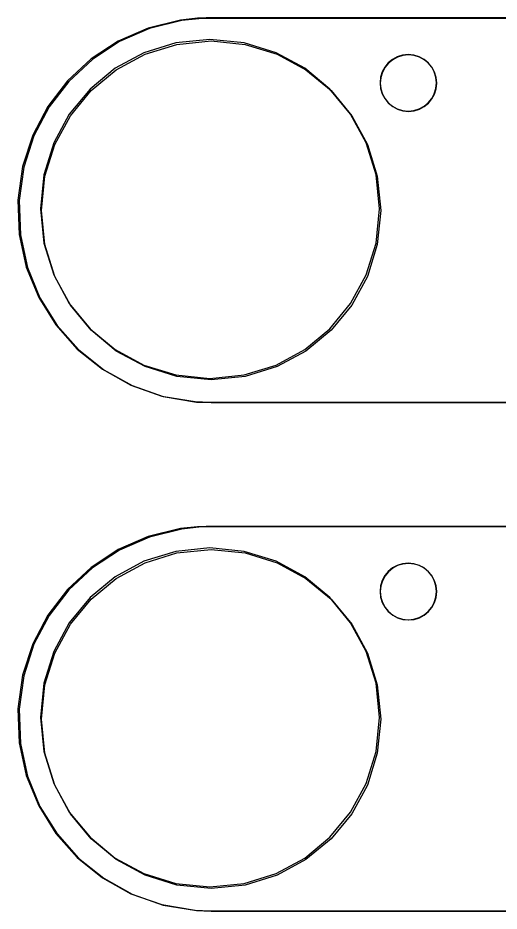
# Model space of a CAD drawing. Extents: x 1 to 47.7, y 0.2 to 35.
# Drawn here: x 14.657 to 15.509, y 11.834 to 13.414 of the extents above; entities that cross this region are included whole.
import ezdxf

# ---------------------------------------------------------------- set-up
doc = ezdxf.new("R2010")
doc.units = 0
doc.header["$MEASUREMENT"] = 0
for name, color, linetype in [('4_1__5U__UP_TO_TWO_IO_BOAR', 7, 'CONTINUOUS'), ('4_2__5U__FRONT_PANEL_W_24_', 7, 'CONTINUOUS'), ('5_1___24__TARGET_LEDS___12', 7, 'CONTINUOUS')]:
    doc.layers.add(name, color=color, linetype=linetype)

msp = doc.modelspace()

# ---------------------------------------------------------------- linework, layer by layer
at = {"layer": '4_1__5U__UP_TO_TWO_IO_BOAR'}
for points in [[(15.5499, 13.4136), (15.3493, 13.4136), (15.2585, 13.4136), (15.1774, 13.4136), (15.1085, 13.4136), (15.0543, 13.4136), (15.0174, 13.4136), (15.0002, 13.4136), (14.9927, 13.4135), (14.9775, 13.4129), (14.9476, 13.4097), (14.8903, 13.3957), (14.8373, 13.3725), (14.7895, 13.341), (14.7477, 13.3021), (14.7129, 13.2567), (14.686, 13.2058), (14.668, 13.1503), (14.6597, 13.0911), (14.662, 13.0304), (14.6746, 12.9726), (14.6965, 12.9189), (14.7269, 12.8703), (14.7648, 12.8276), (14.8093, 12.7917), (14.8595, 12.7637), (14.9144, 12.7443), (14.9732, 12.7346), (14.9995, 12.7336), (15.0137, 12.7336), (15.0479, 12.7336), (15.0998, 12.7336), (15.1667, 12.7336), (15.2462, 12.7336), (15.3358, 12.7336), (15.4329, 12.7336), (15.6397, 12.7336)], [(15.5499, 12.5136), (15.3493, 12.5136), (15.2585, 12.5136), (15.1774, 12.5136), (15.1085, 12.5136), (15.0543, 12.5136), (15.0174, 12.5136), (15.0002, 12.5136), (14.9927, 12.5135), (14.9775, 12.5129), (14.9476, 12.5097), (14.8903, 12.4957), (14.8373, 12.4725), (14.7895, 12.441), (14.7477, 12.4021), (14.7129, 12.3567), (14.686, 12.3058), (14.668, 12.2503), (14.6597, 12.1911), (14.662, 12.1303), (14.6746, 12.0726), (14.6965, 12.0189), (14.7269, 11.9703), (14.7648, 11.9276), (14.8093, 11.8917), (14.8595, 11.8637), (14.9144, 11.8443), (14.9732, 11.8346), (14.9995, 11.8336), (15.0137, 11.8336), (15.0479, 11.8336), (15.0998, 11.8336), (15.1667, 11.8336), (15.2462, 11.8336), (15.3358, 11.8336), (15.4329, 11.8336), (15.6397, 11.8336)]]:
    msp.add_lwpolyline(points, dxfattribs=at)
for points in [[(14.9993, 12.7736), (14.9388, 12.7797), (14.8825, 12.7972), (14.8315, 12.8248), (14.7871, 12.8615), (14.7505, 12.9059), (14.7228, 12.9568), (14.7054, 13.0131), (14.6993, 13.0736), (14.7054, 13.134), (14.7228, 13.1904), (14.7505, 13.2413), (14.7871, 13.2857), (14.8315, 13.3223), (14.8825, 13.35), (14.9388, 13.3675), (14.9993, 13.3736), (15.0597, 13.3675), (15.1161, 13.35), (15.167, 13.3223), (15.2114, 13.2857), (15.2481, 13.2413), (15.2757, 13.1904), (15.2932, 13.134), (15.2993, 13.0736), (15.2932, 13.0131), (15.2757, 12.9568), (15.2481, 12.9059), (15.2114, 12.8615), (15.167, 12.8248), (15.1161, 12.7972), (15.0597, 12.7797)], [(15.3484, 13.2489), (15.3585, 13.25), (15.3679, 13.2529), (15.3764, 13.2575), (15.3838, 13.2636), (15.3899, 13.271), (15.3945, 13.2795), (15.3974, 13.2889), (15.3984, 13.2989), (15.3974, 13.309), (15.3945, 13.3184), (15.3899, 13.3269), (15.3838, 13.3343), (15.3764, 13.3404), (15.3679, 13.345), (15.3585, 13.3479), (15.3484, 13.3489), (15.3383, 13.3479), (15.329, 13.345), (15.3205, 13.3404), (15.3131, 13.3343), (15.307, 13.3269), (15.3024, 13.3184), (15.2995, 13.309), (15.2985, 13.2989), (15.2995, 13.2889), (15.3024, 13.2795), (15.307, 13.271), (15.3131, 13.2636), (15.3205, 13.2575), (15.329, 13.2529), (15.3383, 13.25)], [(14.9993, 11.8736), (14.9388, 11.8797), (14.8825, 11.8972), (14.8315, 11.9248), (14.7871, 11.9615), (14.7505, 12.0058), (14.7228, 12.0568), (14.7054, 12.1131), (14.6993, 12.1736), (14.7054, 12.234), (14.7228, 12.2904), (14.7505, 12.3413), (14.7871, 12.3857), (14.8315, 12.4223), (14.8825, 12.45), (14.9388, 12.4675), (14.9993, 12.4736), (15.0597, 12.4675), (15.1161, 12.45), (15.167, 12.4223), (15.2114, 12.3857), (15.2481, 12.3413), (15.2757, 12.2904), (15.2932, 12.234), (15.2993, 12.1736), (15.2932, 12.1131), (15.2757, 12.0568), (15.2481, 12.0058), (15.2114, 11.9615), (15.167, 11.9248), (15.1161, 11.8972), (15.0597, 11.8797)], [(15.3484, 12.3489), (15.3585, 12.35), (15.3679, 12.3529), (15.3764, 12.3575), (15.3838, 12.3636), (15.3899, 12.371), (15.3945, 12.3795), (15.3974, 12.3889), (15.3984, 12.399), (15.3974, 12.409), (15.3945, 12.4184), (15.3899, 12.4269), (15.3838, 12.4343), (15.3764, 12.4404), (15.3679, 12.445), (15.3585, 12.4479), (15.3484, 12.449), (15.3383, 12.4479), (15.329, 12.445), (15.3205, 12.4404), (15.3131, 12.4343), (15.307, 12.4269), (15.3024, 12.4184), (15.2995, 12.409), (15.2985, 12.399), (15.2995, 12.3889), (15.3024, 12.3795), (15.307, 12.371), (15.3131, 12.3636), (15.3205, 12.3575), (15.329, 12.3529), (15.3383, 12.35)]]:
    msp.add_lwpolyline(points, close=True, dxfattribs=at)
at = {"layer": '4_2__5U__FRONT_PANEL_W_24_'}
for points in [[(15.5477, 13.4144), (15.347, 13.4144), (15.2563, 13.4144), (15.1752, 13.4144), (15.1063, 13.4144), (15.0521, 13.4144), (15.0152, 13.4144), (14.998, 13.4144), (14.9905, 13.4144), (14.9753, 13.4137), (14.9454, 13.4105), (14.8881, 13.3965), (14.8351, 13.3733), (14.7873, 13.3418), (14.7455, 13.3029), (14.7107, 13.2576), (14.6838, 13.2067), (14.6658, 13.1511), (14.6575, 13.0919), (14.6598, 13.0312), (14.6723, 12.9735), (14.6943, 12.9198), (14.7247, 12.8712), (14.7626, 12.8284), (14.8071, 12.7926), (14.8573, 12.7645), (14.9122, 12.7452), (14.9709, 12.7354), (14.9973, 12.7345), (15.0115, 12.7345), (15.0457, 12.7345), (15.0976, 12.7345), (15.1645, 12.7345), (15.244, 12.7345), (15.3336, 12.7345), (15.4307, 12.7345), (15.6375, 12.7345)], [(15.5477, 12.5144), (15.347, 12.5144), (15.2563, 12.5144), (15.1752, 12.5144), (15.1063, 12.5144), (15.0521, 12.5144), (15.0152, 12.5144), (14.998, 12.5144), (14.9905, 12.5144), (14.9753, 12.5137), (14.9454, 12.5105), (14.8881, 12.4965), (14.8351, 12.4733), (14.7873, 12.4418), (14.7455, 12.4029), (14.7107, 12.3576), (14.6838, 12.3067), (14.6658, 12.2511), (14.6575, 12.1919), (14.6598, 12.1312), (14.6723, 12.0734), (14.6943, 12.0198), (14.7247, 11.9711), (14.7626, 11.9284), (14.8071, 11.8926), (14.8573, 11.8645), (14.9122, 11.8452), (14.9709, 11.8354), (14.9973, 11.8344), (15.0115, 11.8344), (15.0457, 11.8344), (15.0976, 11.8344), (15.1645, 11.8344), (15.244, 11.8344), (15.3336, 11.8344), (15.4307, 11.8344), (15.6375, 11.8344)]]:
    msp.add_lwpolyline(points, dxfattribs=at)
for points in [[(14.9973, 12.7764), (15.0578, 12.7825), (15.1141, 12.8), (15.165, 12.8277), (15.2094, 12.8643), (15.2461, 12.9087), (15.2737, 12.9596), (15.2912, 13.016), (15.2973, 13.0764), (15.2912, 13.1369), (15.2737, 13.1932), (15.2461, 13.2441), (15.2094, 13.2885), (15.165, 13.3252), (15.1141, 13.3528), (15.0578, 13.3703), (14.9973, 13.3764), (14.9368, 13.3703), (14.8805, 13.3528), (14.8296, 13.3252), (14.7852, 13.2885), (14.7485, 13.2441), (14.7209, 13.1932), (14.7034, 13.1369), (14.6973, 13.0764), (14.7034, 13.016), (14.7209, 12.9596), (14.7485, 12.9087), (14.7852, 12.8643), (14.8296, 12.8277), (14.8805, 12.8), (14.9368, 12.7825)], [(15.348, 13.2494), (15.3581, 13.2505), (15.3675, 13.2534), (15.376, 13.258), (15.3834, 13.2641), (15.3895, 13.2715), (15.3941, 13.28), (15.397, 13.2894), (15.3981, 13.2994), (15.397, 13.3095), (15.3941, 13.3189), (15.3895, 13.3274), (15.3834, 13.3348), (15.376, 13.3409), (15.3675, 13.3455), (15.3581, 13.3484), (15.348, 13.3494), (15.338, 13.3484), (15.3286, 13.3455), (15.3201, 13.3409), (15.3127, 13.3348), (15.3066, 13.3274), (15.302, 13.3189), (15.2991, 13.3095), (15.2981, 13.2994), (15.2991, 13.2894), (15.302, 13.28), (15.3066, 13.2715), (15.3127, 13.2641), (15.3201, 13.258), (15.3286, 13.2534), (15.338, 13.2505)], [(14.9973, 11.8764), (15.0578, 11.8825), (15.1141, 11.9), (15.165, 11.9276), (15.2094, 11.9643), (15.2461, 12.0087), (15.2737, 12.0596), (15.2912, 12.1159), (15.2973, 12.1764), (15.2912, 12.2369), (15.2737, 12.2932), (15.2461, 12.3441), (15.2094, 12.3885), (15.165, 12.4252), (15.1141, 12.4528), (15.0578, 12.4703), (14.9973, 12.4764), (14.9368, 12.4703), (14.8805, 12.4528), (14.8296, 12.4252), (14.7852, 12.3885), (14.7485, 12.3441), (14.7209, 12.2932), (14.7034, 12.2369), (14.6973, 12.1764), (14.7034, 12.1159), (14.7209, 12.0596), (14.7485, 12.0087), (14.7852, 11.9643), (14.8296, 11.9276), (14.8805, 11.9), (14.9368, 11.8825)], [(15.348, 12.3494), (15.3581, 12.3505), (15.3675, 12.3534), (15.376, 12.358), (15.3834, 12.3641), (15.3895, 12.3715), (15.3941, 12.38), (15.397, 12.3894), (15.3981, 12.3995), (15.397, 12.4095), (15.3941, 12.4189), (15.3895, 12.4274), (15.3834, 12.4348), (15.376, 12.4409), (15.3675, 12.4455), (15.3581, 12.4484), (15.348, 12.4495), (15.338, 12.4484), (15.3286, 12.4455), (15.3201, 12.4409), (15.3127, 12.4348), (15.3066, 12.4274), (15.302, 12.4189), (15.2991, 12.4095), (15.2981, 12.3995), (15.2991, 12.3894), (15.302, 12.38), (15.3066, 12.3715), (15.3127, 12.3641), (15.3201, 12.358), (15.3286, 12.3534), (15.338, 12.3505)]]:
    msp.add_lwpolyline(points, close=True, dxfattribs=at)
at = {"layer": '5_1___24__TARGET_LEDS___12'}
for points in [[(15.5477, 13.4144), (15.347, 13.4144), (15.2563, 13.4144), (15.1752, 13.4144), (15.1063, 13.4144), (15.0521, 13.4144), (15.0152, 13.4144), (14.998, 13.4144), (14.9905, 13.4144), (14.9753, 13.4137), (14.9454, 13.4105), (14.8881, 13.3965), (14.8351, 13.3733), (14.7873, 13.3418), (14.7455, 13.3029), (14.7107, 13.2576), (14.6838, 13.2067), (14.6658, 13.1511), (14.6575, 13.0919), (14.6598, 13.0312), (14.6723, 12.9735), (14.6943, 12.9198), (14.7247, 12.8712), (14.7626, 12.8284), (14.8071, 12.7926), (14.8573, 12.7645), (14.9122, 12.7452), (14.9709, 12.7354), (14.9973, 12.7345), (15.0115, 12.7345), (15.0457, 12.7345), (15.0976, 12.7345), (15.1645, 12.7345), (15.244, 12.7345), (15.3336, 12.7345), (15.4307, 12.7345), (15.6375, 12.7345)], [(15.5477, 12.5144), (15.347, 12.5144), (15.2563, 12.5144), (15.1752, 12.5144), (15.1063, 12.5144), (15.0521, 12.5144), (15.0152, 12.5144), (14.998, 12.5144), (14.9905, 12.5144), (14.9753, 12.5137), (14.9454, 12.5105), (14.8881, 12.4965), (14.8351, 12.4733), (14.7873, 12.4418), (14.7455, 12.4029), (14.7107, 12.3576), (14.6838, 12.3067), (14.6658, 12.2511), (14.6575, 12.1919), (14.6598, 12.1312), (14.6723, 12.0734), (14.6943, 12.0198), (14.7247, 11.9711), (14.7626, 11.9284), (14.8071, 11.8926), (14.8573, 11.8645), (14.9122, 11.8452), (14.9709, 11.8354), (14.9973, 11.8344), (15.0115, 11.8344), (15.0457, 11.8344), (15.0976, 11.8344), (15.1645, 11.8344), (15.244, 11.8344), (15.3336, 11.8344), (15.4307, 11.8344), (15.6375, 11.8344)]]:
    msp.add_lwpolyline(points, dxfattribs=at)
for points in [[(14.9973, 12.7764), (15.0578, 12.7825), (15.1141, 12.8), (15.165, 12.8277), (15.2094, 12.8643), (15.2461, 12.9087), (15.2737, 12.9596), (15.2912, 13.016), (15.2973, 13.0764), (15.2912, 13.1369), (15.2737, 13.1932), (15.2461, 13.2441), (15.2094, 13.2885), (15.165, 13.3252), (15.1141, 13.3528), (15.0578, 13.3703), (14.9973, 13.3764), (14.9368, 13.3703), (14.8805, 13.3528), (14.8296, 13.3252), (14.7852, 13.2885), (14.7485, 13.2441), (14.7209, 13.1932), (14.7034, 13.1369), (14.6973, 13.0764), (14.7034, 13.016), (14.7209, 12.9596), (14.7485, 12.9087), (14.7852, 12.8643), (14.8296, 12.8277), (14.8805, 12.8), (14.9368, 12.7825)], [(15.348, 13.2494), (15.3581, 13.2505), (15.3675, 13.2534), (15.376, 13.258), (15.3834, 13.2641), (15.3895, 13.2715), (15.3941, 13.28), (15.397, 13.2894), (15.3981, 13.2994), (15.397, 13.3095), (15.3941, 13.3189), (15.3895, 13.3274), (15.3834, 13.3348), (15.376, 13.3409), (15.3675, 13.3455), (15.3581, 13.3484), (15.348, 13.3494), (15.338, 13.3484), (15.3286, 13.3455), (15.3201, 13.3409), (15.3127, 13.3348), (15.3066, 13.3274), (15.302, 13.3189), (15.2991, 13.3095), (15.2981, 13.2994), (15.2991, 13.2894), (15.302, 13.28), (15.3066, 13.2715), (15.3127, 13.2641), (15.3201, 13.258), (15.3286, 13.2534), (15.338, 13.2505)], [(14.9973, 11.8764), (15.0578, 11.8825), (15.1141, 11.9), (15.165, 11.9276), (15.2094, 11.9643), (15.2461, 12.0087), (15.2737, 12.0596), (15.2912, 12.1159), (15.2973, 12.1764), (15.2912, 12.2369), (15.2737, 12.2932), (15.2461, 12.3441), (15.2094, 12.3885), (15.165, 12.4252), (15.1141, 12.4528), (15.0578, 12.4703), (14.9973, 12.4764), (14.9368, 12.4703), (14.8805, 12.4528), (14.8296, 12.4252), (14.7852, 12.3885), (14.7485, 12.3441), (14.7209, 12.2932), (14.7034, 12.2369), (14.6973, 12.1764), (14.7034, 12.1159), (14.7209, 12.0596), (14.7485, 12.0087), (14.7852, 11.9643), (14.8296, 11.9276), (14.8805, 11.9), (14.9368, 11.8825)], [(15.348, 12.3494), (15.3581, 12.3505), (15.3675, 12.3534), (15.376, 12.358), (15.3834, 12.3641), (15.3895, 12.3715), (15.3941, 12.38), (15.397, 12.3894), (15.3981, 12.3995), (15.397, 12.4095), (15.3941, 12.4189), (15.3895, 12.4274), (15.3834, 12.4348), (15.376, 12.4409), (15.3675, 12.4455), (15.3581, 12.4484), (15.348, 12.4495), (15.338, 12.4484), (15.3286, 12.4455), (15.3201, 12.4409), (15.3127, 12.4348), (15.3066, 12.4274), (15.302, 12.4189), (15.2991, 12.4095), (15.2981, 12.3995), (15.2991, 12.3894), (15.302, 12.38), (15.3066, 12.3715), (15.3127, 12.3641), (15.3201, 12.358), (15.3286, 12.3534), (15.338, 12.3505)]]:
    msp.add_lwpolyline(points, close=True, dxfattribs=at)

doc.saveas('drawing.dxf')
